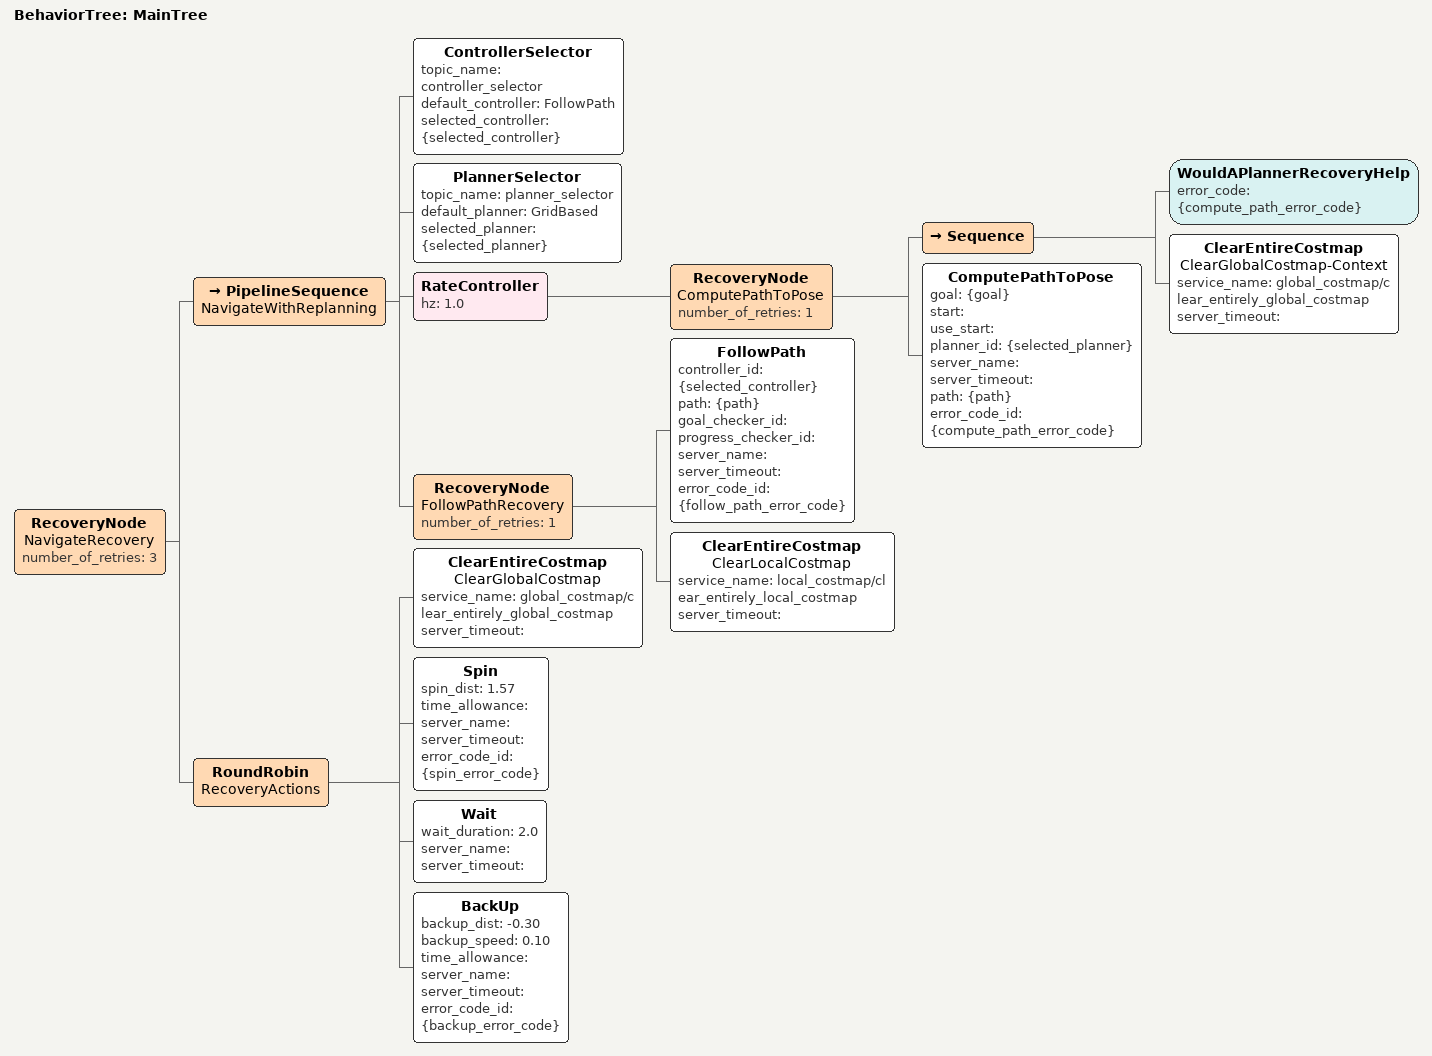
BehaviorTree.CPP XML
<?xml version="1.0" encoding="UTF-8"?>
<root BTCPP_format="4"
      main_tree_to_execute="MainTree">
  <BehaviorTree ID="MainTree">
    <RecoveryNode name="NavigateRecovery"
                  number_of_retries="3">
      <PipelineSequence name="NavigateWithReplanning">
        <ControllerSelector topic_name="controller_selector"
                            default_controller="FollowPath"
                            selected_controller="{selected_controller}"/>
        <PlannerSelector topic_name="planner_selector"
                         default_planner="GridBased"
                         selected_planner="{selected_planner}"/>
        <RateController hz="1.0">
          <RecoveryNode name="ComputePathToPose"
                        number_of_retries="1">
            <Sequence>
              <WouldAPlannerRecoveryHelp error_code="{compute_path_error_code}"/>
              <ClearEntireCostmap name="ClearGlobalCostmap-Context"
                                  service_name="global_costmap/clear_entirely_global_costmap"
                                  server_timeout=""/>
            </Sequence>
            <ComputePathToPose goal="{goal}"
                               start=""
                               use_start=""
                               planner_id="{selected_planner}"
                               server_name=""
                               server_timeout=""
                               path="{path}"
                               error_code_id="{compute_path_error_code}"/>
          </RecoveryNode>
        </RateController>
        <RecoveryNode name="FollowPathRecovery"
                      number_of_retries="1">
          <FollowPath controller_id="{selected_controller}"
                      path="{path}"
                      goal_checker_id=""
                      progress_checker_id=""
                      server_name=""
                      server_timeout=""
                      error_code_id="{follow_path_error_code}"/>
          <ClearEntireCostmap name="ClearLocalCostmap"
                              service_name="local_costmap/clear_entirely_local_costmap"
                              server_timeout=""/>
        </RecoveryNode>
      </PipelineSequence>
      <RoundRobin name="RecoveryActions">
        <ClearEntireCostmap name="ClearGlobalCostmap"
                            service_name="global_costmap/clear_entirely_global_costmap"
                            server_timeout=""/>
        <Spin spin_dist="1.57"
              time_allowance=""
              server_name=""
              server_timeout=""
              error_code_id="{spin_error_code}"/>
        <Wait wait_duration="2.0"
              server_name=""
              server_timeout=""/>
        <BackUp backup_dist="-0.30"
                backup_speed="0.10"
                time_allowance=""
                server_name=""
                server_timeout=""
                error_code_id="{backup_error_code}"/>
      </RoundRobin>
    </RecoveryNode>
  </BehaviorTree>

</root>
